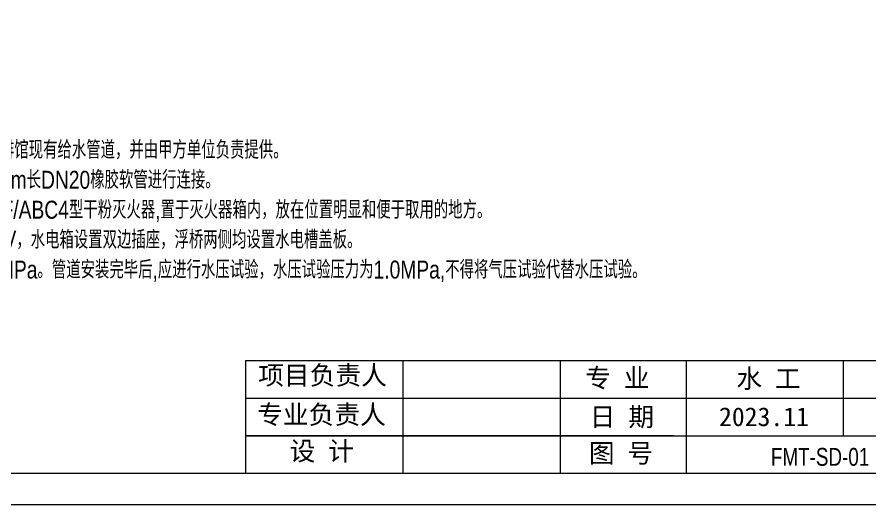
# Model space of a CAD drawing. Header units: millimetres. Extents: x 4 to 2106212, y -117026 to 198097.
# Drawn here: x 944542 to 991983, y -117026 to -89853 of the extents above; entities that cross this region are included whole.
import ezdxf
from ezdxf.enums import TextEntityAlignment as Align

# ---------------------------------------------------------------- set-up
doc = ezdxf.new("R2010")
doc.units = ezdxf.units.MM
doc.layers.add('图框', color=7, linetype='Continuous', lineweight=13)
doc.layers.add('文本', color=3, linetype='Continuous', lineweight=13)
doc.styles.add('Arial', font='arial.ttf')
doc.styles.add('hztxt', font='ros1.shx', dxfattribs={"width": 0.8, "bigfont": 'hztxt.shx'})
doc.styles.get("Standard").update_dxf_attribs({"font": 'arial.ttf'})

# ---------------------------------------------------------------- blocks, each defined once
blk = doc.blocks.new('GW-TK')
at = {"layer": '图框', "linetype": 'Continuous'}
for p, q in [((927383.55, 464441.02), (927383.55, 464423.01)), ((927408.55, 464441.02), (927408.55, 464423.01)), ((927433.55, 464441.02), (927433.55, 464423.01)), ((927453.55, 464441.02), (927453.55, 464423.01)), ((927478.55, 464441.02), (927478.55, 464429.01)), ((927383.55, 464435.01), (927523.55, 464435.01)), ((927451.56, 464429.01), (927383.55, 464429.01)), ((927383.55, 464429.01), (927598.55, 464429.01))]:
    blk.add_line(p, q, dxfattribs=at)
at = {"layer": '图框'}
for points in [[(927183.55, 464715.01), (927603.55, 464715.01), (927603.55, 464418.01), (927183.55, 464418.01)], [(927188.55, 464710.01), (927598.55, 464710.01), (927598.55, 464423.01), (927188.55, 464423.01)]]:
    blk.add_lwpolyline(points, close=True, dxfattribs=at)
at = {"layer": '图框', "linetype": 'Continuous'}
blk.add_lwpolyline([(927383.55, 464441.02), (927598.55, 464441.02)], dxfattribs=at)
at = {"layer": '图框', "linetype": 'Continuous', "char_height": 3, "attachment_point": 1}
for s, width, heights, insert in [('{\\fSimSun|b0|i0|c134|p2;项目负责人}', 26.0225, [0], (927385.56, 464440.15)), ('{\\fSimSun|b0|i0|c134|p2;专 业}', 12.8345, [0], (927437.53, 464439.73)), ('{\\fSimSun|b0|i0|c134|p2;专业负责人}', 24.6361, [2.04], (927385.39, 464433.9)), ('{\\fSimSun|b0|i0|c134|p2;日 期}', 11.224, [0], (927438.25, 464433.55)), ('{\\fSimSun|b0|i0|c134|p2;设 计}', 16.2353, [0], (927390.55, 464428.09)), ('{\\fSimSun|b0|i0|c134|p2;图 号}', 23.6261, [0], (927438.11, 464427.75))]:
    blk.add_mtext_dynamic_manual_height_columns(s, width=width, gutter_width=17.5, heights=heights, dxfattribs=dict(at, insert=insert))
at = {"layer": '图框', "color": 3, "linetype": 'Continuous', "char_height": 3, "attachment_point": 1}
for s, insert in [('{\\fSimSun|b0|i0|c134|p2;水 工}', (927461.55, 464439.63)), ('{\\fSimSun|b0|i0|c134|p2;2023.11}', (927458.8, 464433.55))]:
    blk.add_mtext_dynamic_manual_height_columns(s, width=11.224, gutter_width=17.5, heights=[0], dxfattribs=dict(at, insert=insert))

msp = doc.modelspace()

# ---------------------------------------------------------------- block references
at = {"xscale": 350, "yscale": 350, "zscale": 350}
msp.add_blockref('GW-TK', (-323626990.9057, -162663329.3938), dxfattribs=at)

# ---------------------------------------------------------------- texts
at = {"layer": '文本', "style": 'Arial', "width": 0.75}
msp.add_text('FMT-SD-01', height=1000, dxfattribs=at).set_placement((986473.9317, -115146.4691), align=Align.BOTTOM_LEFT)
at = {"layer": '文本', "color": 7, "insert": (933394.2948, -91748.5114, 0), "char_height": 1000, "width": 46554.284816, "attachment_point": 1, "style": 'hztxt'}
msp.add_mtext('{\\C256;\\P\\A1;\\C7;\\P设计说明\\fSimSun|b0|i0|c134|p2;：\\A0;\\Fhztxt_e,hztxt|c134;\\C256;\\P1、本工程水源为后方陆域咖啡馆现有给水管道，并由甲方单位负责提供。\\P2、供水管接入水电箱处采用1m长DN20橡胶软管进行连接。\\P3、码头面设消防箱，采用MF/ABC4型干粉灭火器,置于灭火器箱内，放在位置明显和便于取用的地方。\\P4、水电箱型号2*32A/220V，水电箱设置双边插座，浮桥两侧均设置水电槽盖板。\\P5、管道设计工作压力为1.6MPa。管道安装完毕后,应进行水压试验，水压试验压力为1.0MPa,不得将气压试验代替水压试验。}', dxfattribs=at)

doc.saveas('drawing.dxf')
